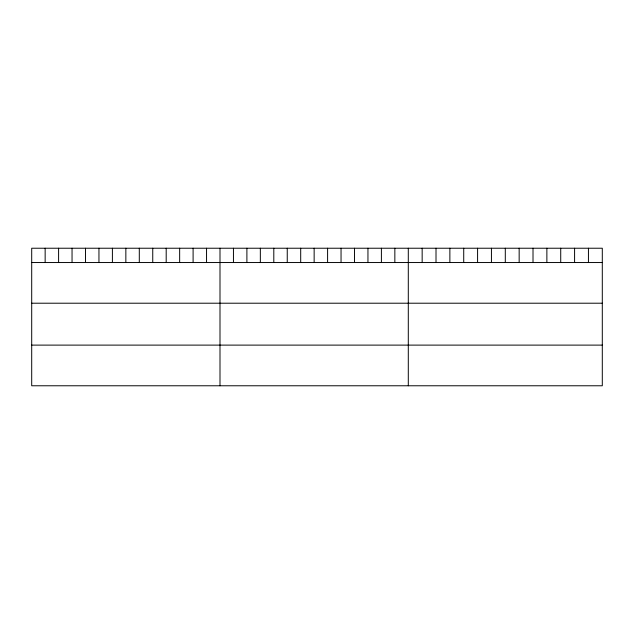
<?xml version="1.0" encoding="UTF-8"?>
<svg xmlns="http://www.w3.org/2000/svg" width="634" height="634" viewBox="0 0 634 634"><rect width="100%" height="100%" fill="white"/><g stroke="black" fill="none" stroke-linecap="round" stroke-linejoin="round"><path stroke-width="0.95" d="M602.3 262.539L602.3 385.773L31.7 385.773L31.7 248.227L602.3 248.227L602.3 262.539L31.7 262.539M31.7 303.211L602.3 303.211M31.7 345.11L602.3 345.11M588.439 248.227L588.439 262.539M574.586 248.227L574.586 262.539M560.725 248.227L560.725 262.539M546.873 248.227L546.873 262.539M533.012 248.227L533.012 262.539M519.159 248.227L519.159 262.539M505.298 248.227L505.298 262.539M491.437 248.227L491.437 262.539M477.584 248.227L477.584 262.539M463.723 248.227L463.723 262.539M449.871 248.227L449.871 262.539M436.01 248.227L436.01 262.539M422.157 248.227L422.157 262.539M408.296 248.227L408.296 385.773M394.847 248.227L394.847 262.539M381.399 248.227L381.399 262.539M367.95 248.227L367.95 262.539M354.493 248.227L354.493 262.539M341.044 248.227L341.044 262.539M327.596 248.227L327.596 262.539M314.147 248.227L314.147 262.539M300.698 248.227L300.698 262.539M287.25 248.227L287.25 262.539M273.801 248.227L273.801 262.539M260.344 248.227L260.344 262.539M246.895 248.227L246.895 262.539M233.447 248.227L233.447 262.539M219.998 248.227L219.998 385.773M206.549 248.227L206.549 262.539M193.101 248.227L193.101 262.539M179.652 248.227L179.652 262.539M166.195 248.227L166.195 262.539M152.746 248.227L152.746 262.539M139.298 248.227L139.298 262.539M125.849 248.227L125.849 262.539M112.4 248.227L112.4 262.539M98.952 248.227L98.952 262.539M85.503 248.227L85.503 262.539M72.046 248.227L72.046 262.539M58.597 248.227L58.597 262.539M45.149 248.227L45.149 262.539"/></g></svg>
